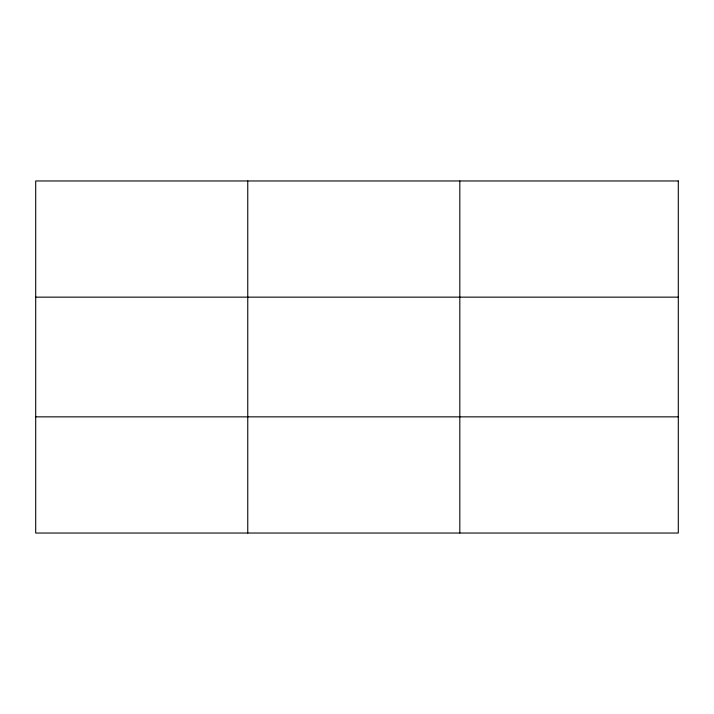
<?xml version="1.0" encoding="UTF-8"?>
<svg xmlns="http://www.w3.org/2000/svg" width="714" height="714" viewBox="0 0 714 714"><rect width="100%" height="100%" fill="white"/><g stroke="black" fill="none" stroke-linecap="round" stroke-linejoin="round"><path stroke-width="1.07" d="M247.758 533.037L247.758 180.963M459.816 533.037L459.816 180.963M35.7 297.149L678.3 297.149M35.7 416.851L678.3 416.851M678.3 180.963L678.3 533.037L35.7 533.037L35.7 180.963L678.3 180.963"/></g></svg>
